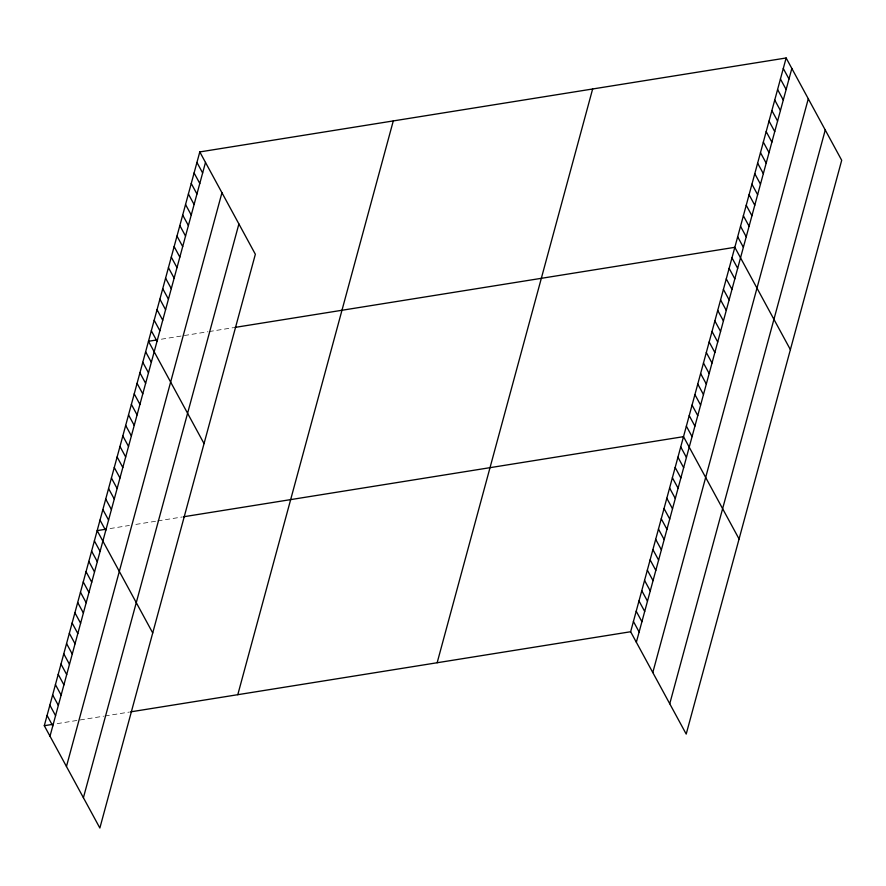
<?xml version="1.0" encoding="UTF-8"?>
<svg xmlns="http://www.w3.org/2000/svg" width="886" height="886" viewBox="0 0 886 886"><rect width="100%" height="100%" fill="white"/><g stroke="black" fill="none" stroke-linecap="round" stroke-linejoin="round"><path stroke-width="0.66" stroke-dasharray="4.43 3.32" d="M161.385 339.205L207.822 331.763M209.107 331.563L233.616 327.632M110.063 528.554L129.422 525.453M135.868 524.412L156.512 521.112M157.797 520.902L182.306 516.97M57.202 723.629L103.64 716.187M104.925 715.988L129.434 712.056"/><path stroke-width="1.33" d="M199.793 151.927L255.356 254.26L99.863 828.022L44.3 725.7L199.793 151.927L786.137 57.978L841.7 160.3L686.207 734.073L630.644 631.74L786.137 57.978M50.004 736.188L205.497 162.426M66.45 766.501L221.954 192.727M83.406 797.721L238.899 223.948M237.791 694.69L393.284 120.928M437.152 662.75L592.645 88.977M636.347 642.239L791.84 68.466M652.794 672.54L808.298 98.778M669.75 703.761L825.243 129.998M157.509 339.825L148.483 341.276L204.046 443.598M234.912 327.421L734.826 247.316L790.39 349.649M106.198 529.175L97.172 530.614L152.724 632.947M183.59 516.771L683.516 436.665L739.068 538.987M44.3 725.7L53.326 724.25M130.729 711.846L630.644 631.74M783.29 68.488L788.983 78.987M780.444 79.009L786.137 89.508M777.587 89.53L783.29 100.029M774.741 100.052L780.433 110.54M771.883 110.573L777.587 121.061M769.037 121.083L774.729 131.582M766.18 131.604L771.883 142.103M763.333 142.125L769.037 152.625M760.487 152.647L766.18 163.146M757.63 163.168L763.333 173.656M754.783 173.689L760.476 184.177M751.926 184.199L757.63 194.698M749.08 194.721L754.783 205.22M746.233 205.242L751.926 215.741M743.376 215.763L749.08 226.251M740.53 226.284L746.222 236.772M737.673 236.795L743.376 247.294M731.98 257.837L737.673 268.336M729.123 268.358L734.826 278.846M726.276 278.88L731.969 289.368M723.419 289.39L729.123 299.889M720.573 299.911L726.276 310.41M717.726 310.432L723.419 320.931M714.869 320.954L720.573 331.442M712.023 331.475L717.715 341.963M709.165 341.985L714.869 352.484M706.319 352.506L712.012 363.005M703.473 363.027L709.165 373.527M700.616 373.549L706.319 384.037M697.769 384.07L703.462 394.558M694.912 394.58L700.616 405.079M692.066 405.101L697.758 415.6M689.219 415.623L694.912 426.122M686.362 426.144L692.066 436.632M680.725 446.932L686.428 457.42M677.945 457.198L683.649 467.686M675.165 467.465L680.858 477.953M672.385 477.731L678.078 488.23M669.594 487.998L675.298 498.497M666.815 498.264L672.518 508.763M664.035 508.531L669.738 519.03M661.255 518.797L666.948 529.296M658.464 529.064L664.168 539.563M655.684 539.33L661.388 549.829M652.904 549.608L658.608 560.096M650.125 559.874L655.817 570.362M647.345 570.141L653.037 580.629M644.554 580.408L650.258 590.896M641.774 590.674L647.478 601.162M638.994 600.941L644.687 611.44M636.214 611.207L641.907 621.706M633.424 621.474L639.127 631.973M196.947 162.448L202.639 172.947M194.089 172.969L199.793 183.457M191.243 183.491L196.947 193.979M188.397 194.001L194.089 204.5M185.539 204.522L191.243 215.021M182.693 215.043L188.386 225.542M179.836 225.565L185.539 236.053M176.99 236.086L182.693 246.574M174.143 246.596L179.836 257.095M171.286 257.117L176.99 267.616M168.44 267.638L174.132 278.138M165.582 278.16L171.286 288.659M162.736 288.681L168.44 299.169M159.89 299.191L165.582 309.69M157.032 309.712L162.736 320.211M154.186 320.234L159.879 330.733M151.329 330.755L157.032 341.254M145.636 351.797L151.329 362.285M142.779 362.308L148.483 372.807M139.933 372.829L145.625 383.328M137.075 383.35L142.779 393.849M134.229 393.871L139.922 404.359M131.383 404.393L137.075 414.881M128.525 414.903L134.229 425.402M125.679 425.424L131.372 435.923M122.822 435.945L128.525 446.444M119.975 446.466L125.668 456.954M117.129 456.988L122.822 467.476M114.272 467.498L119.975 477.997M111.426 478.019L117.118 488.518M108.568 488.54L114.272 499.039M105.722 499.062L111.414 509.55M102.876 509.583L108.568 520.071M100.018 520.093L105.722 530.592M94.381 540.881L100.085 551.38M91.601 551.147L97.305 561.646M88.822 561.414L94.514 571.913M86.042 571.692L91.734 582.18M83.251 581.958L88.954 592.446M80.471 592.225L86.175 602.713M77.691 602.491L83.384 612.979M74.911 612.758L80.604 623.246M72.12 623.024L77.824 633.523M69.341 633.291L75.044 643.79M66.561 643.557L72.253 654.056M63.781 653.824L69.473 664.323M60.99 664.09L66.694 674.589M58.21 674.357L63.914 684.856M55.43 684.623L61.134 695.122M52.651 694.901L58.343 705.389M49.86 705.167L55.563 715.655M47.08 715.434L52.783 725.922"/></g></svg>
